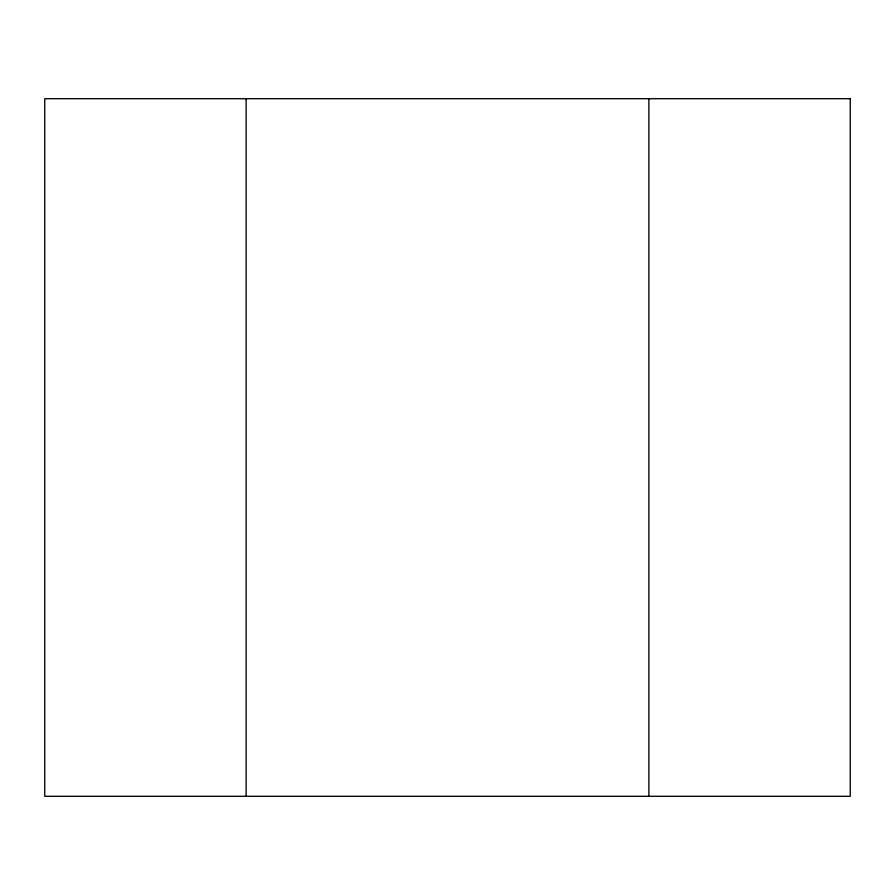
<?xml version="1.0" encoding="UTF-8"?>
<svg xmlns="http://www.w3.org/2000/svg" width="895" height="895" viewBox="0 0 895 895"><rect width="100%" height="100%" fill="white"/><g stroke="black" fill="none" stroke-linecap="round" stroke-linejoin="round"><path stroke-width="1.34" d="M648.875 98.707L648.875 796.293M246.125 98.707L246.125 796.293M850.25 98.707L44.75 98.707L44.75 796.293L850.25 796.293L850.25 98.707"/></g></svg>
